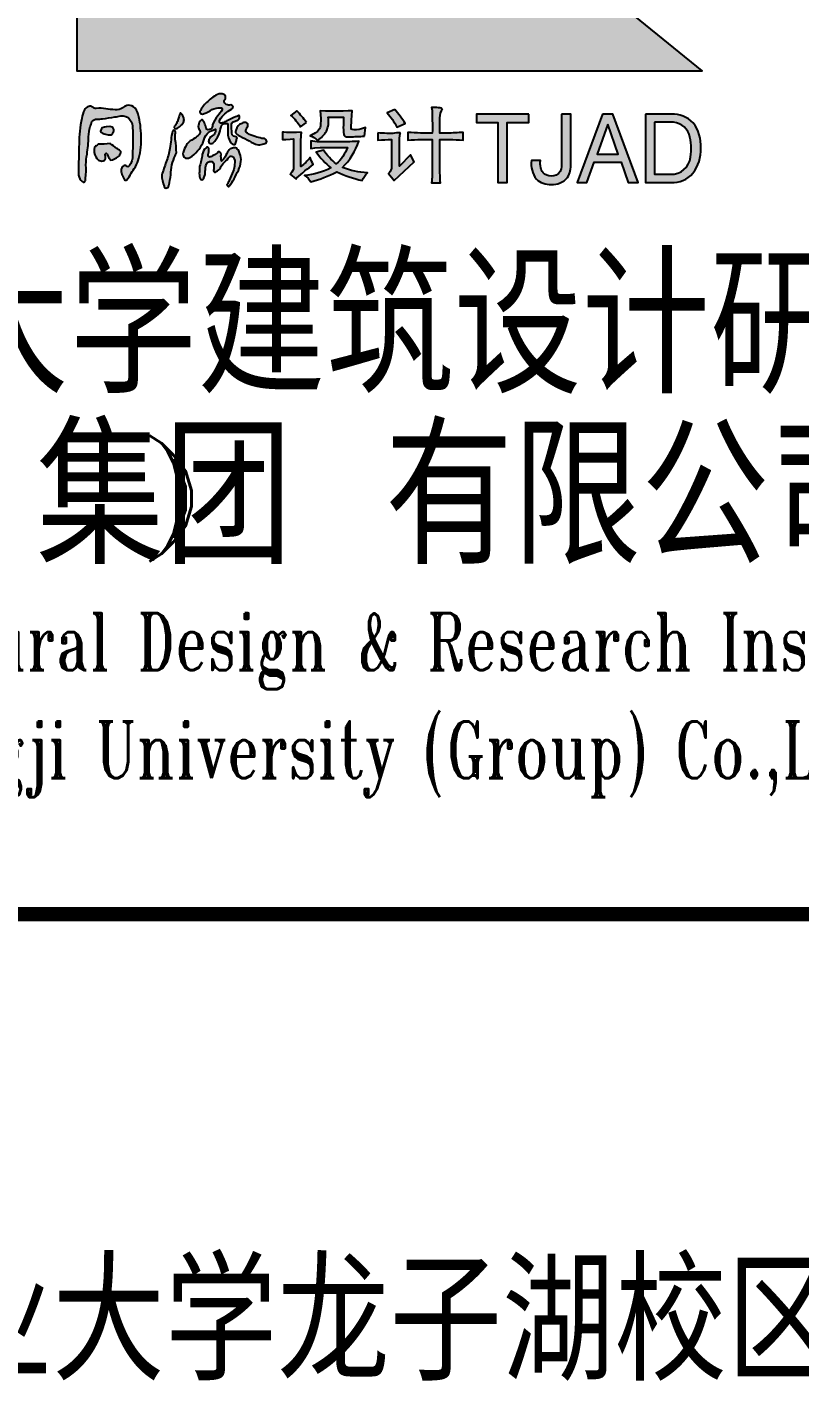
# Model space of a CAD drawing. Extents: x -336391 to 664021, y -458009 to -178412.
# Drawn here: x 33776 to 37042, y -428581 to -422861 of the extents above; entities that cross this region are included whole.
import ezdxf
from ezdxf.enums import TextEntityAlignment as Align

# ---------------------------------------------------------------- set-up
doc = ezdxf.new("R2010")
doc.units = 0
doc.header["$LTSCALE"] = 1000
doc.header["$MEASUREMENT"] = 0
doc.layers.get('0').update_dxf_attribs({"linetype": 'CONTINUOUS'})
doc.layers.add('A-墙线', color=7, linetype='CONTINUOUS')
doc.layers.add('图框', color=7, linetype='CONTINUOUS')
doc.styles.add('TKZ1_tjhts.shx', font='tjromant.shx', dxfattribs={"bigfont": 'tjhts.shx'})

# ---------------------------------------------------------------- blocks, each defined once
blk = doc.blocks.new('TJAD_TK_LOGO')
blk.add_hatch(color=256).paths.add_polyline_path([(0.3088, 0.2387, -0.055111), (0.2978, 0.218, -0.399817), (0.2889, 0.2131, -0.15154), (0.2813, 0.2164, -0.301448), (0.2805, 0.2256, 0.010306), (0.2893, 0.248, -0.01851), (0.2158, 0.3296, -0.103184), (0.1567, 0.4231, -0.120959), (0.1559, 0.5005, 0.063512), (0.1683, 0.6375, 0.024265), (0.1633, 0.7157, -0.039016), (0.1589, 0.7586, -0.148803), (0.1672, 0.7952, -0.063522), (0.1899, 0.8185, -0.021561), (0.1991, 0.8269), (0, 0.9887), (0, 0.0136), (1.2, 0.0136), (0.9015, 0.2562, -0.02734), (0.8698, 0.2318, -0.056811), (0.8015, 0.1955, -0.043653), (0.7428, 0.1781, 0.070224), (0.7398, 0.1676, -0.155586), (0.7336, 0.1464, -0.268078), (0.7145, 0.1445, 0.046034), (0.7138, 0.1514, -0.10837), (0.7157, 0.158, 0.067272), (0.7193, 0.1723, 0.007869), (0.606, 0.1714, -0.018474), (0.519, 0.1742, 0.089356), (0.5135, 0.1595, -0.084297), (0.509, 0.1441, -0.378712), (0.4979, 0.1366, -0.129516), (0.4872, 0.1418, 0.010082), (0.4893, 0.1483, -0.06366), (0.4927, 0.1585, -0.047427), (0.496, 0.17, 0.412458), (0.4928, 0.175, 0.04646), (0.4591, 0.1791, -0.083304), (0.3984, 0.1918, -0.056916)])
h = blk.add_hatch(color=256)
h.paths.add_polyline_path([(0.1087, -0.0549, 0.215782), (0.0955, -0.0527, 0.067417), (0.0878, -0.0572, -0.168397), (0.0723, -0.0608, -0.018722), (0.0557, -0.0587, 0.069135), (0.0371, -0.0584, -0.211583), (0.0322, -0.0571, 0.012327), (0.0271, -0.0542, 0.18165), (0.0227, -0.0546, 0.234564), (0.0145, -0.0607, 0.06939), (0.0092, -0.0773, 0.040114), (0.004, -0.1264, 0.00862), (0.0038, -0.1509, 0.034302), (0.0033, -0.1865, 0.240525), (0.0113, -0.1992, 0.151405), (0.014, -0.1995, 0.254247), (0.0165, -0.1924, 0.038225), (0.0174, -0.1663, -0.061608), (0.0194, -0.1463, 0.026815), (0.0223, -0.1127, -0.054652), (0.0257, -0.0929, -0.028262), (0.0289, -0.0835, -0.253686), (0.0385, -0.0789, 0.007206), (0.0489, -0.0782, -0.006599), (0.0729, -0.0746, 0.009999), (0.0841, -0.0723, -0.062381), (0.0934, -0.0735, -0.15567), (0.0993, -0.0771, -0.051163), (0.1052, -0.0853, -0.102101), (0.1065, -0.0911, -0.03095), (0.1072, -0.1291, 0.010088), (0.1069, -0.1503, -0.131285), (0.1038, -0.1627, -0.019629), (0.1006, -0.1683, -0.485137), (0.0962, -0.1696, 0.001583), (0.093, -0.1677, 0.165296), (0.0875, -0.1704, 0.24859), (0.0847, -0.1785, 0.066176), (0.0882, -0.1886, 0.038595), (0.0909, -0.1945, 0.378365), (0.0951, -0.1957, 0.077759), (0.1038, -0.1826, 0.016012), (0.1121, -0.17, 0.054651), (0.1183, -0.1552, 0.087206), (0.1231, -0.1116, 0.064902), (0.1173, -0.0684, 0.144064)])
h.paths.add_polyline_path([(0.0629, -0.0931), (0.0559, -0.0934), (0.0526, -0.0942), (0.0487, -0.0957), (0.0473, -0.0971), (0.0457, -0.0999, 0.333571), (0.0462, -0.1038, 0.045952), (0.0523, -0.1067, 0.064784), (0.0622, -0.1092, 0.210865), (0.0684, -0.1072, 0.127927), (0.0706, -0.102, 0.211886), (0.0696, -0.0958, 0.12013), (0.0674, -0.0941)], flags=17)
h.paths.add_polyline_path([(0.058, -0.146, -0.039434), (0.0609, -0.152, 0.054133), (0.0642, -0.1578, 0.123184), (0.0796, -0.1504, 0.140353), (0.0842, -0.1429, 0.284617), (0.0828, -0.1391, -0.012464), (0.0763, -0.135, 0.016141), (0.0639, -0.1258, -0.029736), (0.0406, -0.1269, -0.149024), (0.0367, -0.13, 0.190304), (0.0335, -0.134, 0.089845), (0.0332, -0.143, 0.171078), (0.0413, -0.1572, 0.249801), (0.0503, -0.1586, 0.378768), (0.055, -0.1529, 0.031236), (0.054, -0.1458), (0.0561, -0.1439)], flags=17)
h.paths.add_polyline_path([(0.1936, -0.0808, -0.130766), (0.1929, -0.0832, -0.049), (0.1889, -0.0904, 0.175351), (0.1867, -0.0955, 0.389375), (0.1886, -0.0971, 0.146359), (0.1966, -0.0935, 0.079034), (0.2024, -0.0886, 0.101244), (0.205, -0.0836, 0.132531), (0.2051, -0.0769, 0.067751), (0.2031, -0.0722, 0.050259), (0.1996, -0.0676, 0.454265), (0.198, -0.0678, 0.06765), (0.196, -0.0731, 0.007561)])
h.paths.add_polyline_path([(0.189, -0.104, 0.313541), (0.1862, -0.1002, 0.335576), (0.1832, -0.1018, 0.015792), (0.1784, -0.1349, -0.057755), (0.1712, -0.1608, 0.000363), (0.1628, -0.1859, 0.094511), (0.1671, -0.2072, 0.230423), (0.1705, -0.2113, 0.369117), (0.1764, -0.2058, 0.039319), (0.18, -0.1854, -0.109188), (0.1887, -0.1489, 0.00425), (0.1908, -0.1434, 0.032369), (0.1887, -0.118, -0.025515)])
h.paths.add_polyline_path([(0.251, -0.0452, 0.093827), (0.2363, -0.0633, 0.302072), (0.2373, -0.0679, 0.296548), (0.2444, -0.0681, 0.04254), (0.259, -0.0604, -0.129019), (0.2753, -0.0571, -0.117204), (0.2785, -0.0581, -0.328405), (0.2786, -0.0608, -0.051459), (0.2703, -0.0723, 0.085646), (0.2604, -0.09, 0.031903), (0.2597, -0.0932, -0.315533), (0.2562, -0.0979, -0.134544), (0.2509, -0.099, -0.408117), (0.2479, -0.0961, 0.035639), (0.2445, -0.0851, 0.084333), (0.2416, -0.0806, 0.358627), (0.239, -0.0802, 0.227473), (0.2329, -0.092, 0.148882), (0.235, -0.0994, -0.254787), (0.2358, -0.1059, -0.110418), (0.229, -0.1131, -0.032156), (0.2173, -0.1207, 0.122106), (0.2102, -0.1279, 0.074479), (0.2035, -0.1443, 0.233421), (0.2058, -0.152, 0.316166), (0.2167, -0.1523, 0.122903), (0.2315, -0.1397, 0.056501), (0.2413, -0.1246, -0.025506), (0.2474, -0.11, -0.174643), (0.2597, -0.1006, 0.004602), (0.2657, -0.0979, -0.251477), (0.2643, -0.107, -0.130218), (0.2586, -0.1116, 0.16089), (0.2539, -0.1165, 0.172735), (0.253, -0.123, 0.448793), (0.2607, -0.1246, 0.141971), (0.272, -0.1086, 0.057248), (0.2765, -0.0945, -0.334885), (0.2836, -0.0873, -0.076773), (0.2877, -0.0871, -0.545841), (0.2894, -0.0894, -0.008092), (0.2895, -0.1045, 0.139136), (0.2949, -0.1235, 0.144746), (0.301, -0.1277, 0.355116), (0.3041, -0.1263, 0.046986), (0.3064, -0.118, 0.052614), (0.3072, -0.1148, 0.237681), (0.3057, -0.1128, 0.025436), (0.3015, -0.1114, -0.354836), (0.298, -0.1075, -0.049448), (0.2968, -0.0935, -0.035628), (0.2969, -0.0883, -0.387964), (0.3001, -0.084, -0.009611), (0.3071, -0.0814, 0.187317), (0.3113, -0.0778, 0.232403), (0.3115, -0.0721, 0.143525), (0.3105, -0.0719, 0.022411), (0.2879, -0.0821, -0.00319), (0.2795, -0.086, -0.206179), (0.276, -0.0863, -0.165764), (0.2735, -0.0838, -0.217969), (0.274, -0.0802, -0.110096), (0.2841, -0.0684, -0.031862), (0.2964, -0.0594, 0.078929), (0.2994, -0.0567, 0.264707), (0.2996, -0.0548, 0.034215), (0.298, -0.0525, 0.174735), (0.2957, -0.0516, 0.001752), (0.2917, -0.0518, -0.177458), (0.2867, -0.0505, -0.140307), (0.2831, -0.0469, -0.275752), (0.2842, -0.0412, 0.167681), (0.2852, -0.035, 0.301407), (0.2787, -0.0302, 0.08311), (0.273, -0.0304, 0.130737)])
h.paths.add_polyline_path([(0.3265, -0.1185, 0.027579), (0.3434, -0.1267, 0.154526), (0.3537, -0.1275, 0.082415), (0.3631, -0.1246, 0.312986), (0.3634, -0.1187, 0.221824), (0.3602, -0.1161, 0.031656), (0.355, -0.1158, -0.00721), (0.3422, -0.1122, -0.071904), (0.3274, -0.106, -0.267193), (0.324, -0.1005, -0.023267), (0.3278, -0.0922, 0.395574), (0.3247, -0.0851, 0.188464), (0.3166, -0.0869, 0.051998), (0.3107, -0.0902, 0.108508), (0.3062, -0.0972, 0.200123), (0.3045, -0.1041, 0.191616), (0.3078, -0.1086, -0.01282)])
h.paths.add_polyline_path([(0.3061, -0.1345, 0.188222), (0.2987, -0.1344, 0.20573), (0.2909, -0.1393, 0.018376), (0.2852, -0.1492, -0.117409), (0.2773, -0.1592, -0.060927), (0.2765, -0.1465, 0.215117), (0.2745, -0.1419, 0.470033), (0.2699, -0.1433, -0.045545), (0.2616, -0.1486, -0.074224), (0.2553, -0.1514, -0.568137), (0.252, -0.1485, -0.07678), (0.2526, -0.1441, 0.100197), (0.2529, -0.1346, 0.387299), (0.2502, -0.1327, 0.118665), (0.2478, -0.1338, 0.185429), (0.2406, -0.1469, -0.018374), (0.2387, -0.1583, 0.026924), (0.2355, -0.1694, -0.013447), (0.2349, -0.18, 0.097057), (0.2361, -0.1921, 0.277047), (0.2398, -0.1951, 0.192921), (0.2429, -0.1932, 0.125735), (0.2464, -0.1796, -0.084178), (0.2486, -0.1648, -0.292454), (0.2566, -0.1598, -0.427415), (0.2627, -0.1662, -0.039723), (0.2621, -0.1773, 0.744354), (0.2674, -0.1794, 0.173973), (0.2753, -0.1721, -0.079593), (0.2831, -0.1615, 0.037997), (0.2923, -0.1518, -0.536451), (0.3002, -0.1519, -0.220641), (0.3027, -0.1657, -0.033334), (0.3, -0.1785, -0.02197), (0.2922, -0.1962, -0.036413), (0.288, -0.2042, 0.059035), (0.2879, -0.2046, 0.221247), (0.2894, -0.2077, 0.229092), (0.2907, -0.2079, 0.104052), (0.2938, -0.2056, 0.039622), (0.3034, -0.1893, 0.031663), (0.3116, -0.1728, 0.083922), (0.3151, -0.1559, 0.095464), (0.3114, -0.1418, 0.118136)])
h.paths.add_polyline_path([(0.4291, -0.0935), (0.4405, -0.0853, 0.028783), (0.4221, -0.0627), (0.4102, -0.0715, -0.06685)])
h.paths.add_polyline_path([(0.4215, -0.1047), (0.4022, -0.1042), (0.3969, -0.1036), (0.3948, -0.1036), (0.3948, -0.1181), (0.4007, -0.1176), (0.4092, -0.1169), (0.4158, -0.1168), (0.4158, -0.1709, -0.223037), (0.4102, -0.1829, -0.003297), (0.4095, -0.1842), (0.42, -0.1936, 0.201777), (0.4221, -0.1917, -0.033526), (0.4536, -0.1659, -0.02738), (0.4473, -0.1527, -0.067274), (0.4298, -0.1697, -0.004515), (0.43, -0.112, -0.051491), (0.4312, -0.1036)])
h.paths.add_polyline_path([(0.4681, -0.0776), (0.4676, -0.0915, -0.202539), (0.4614, -0.1024, -0.066868), (0.4473, -0.1105, -0.101276), (0.4613, -0.1193, 0.145344), (0.4788, -0.1017, 0.140249), (0.4824, -0.0753, -0.003162), (0.5118, -0.0753, -0.016144), (0.5113, -0.0906, 0.052901), (0.5122, -0.1087, 0.214665), (0.5146, -0.1118, 0.093296), (0.5153, -0.1118, 0.137117), (0.5238, -0.1126, 0.000424), (0.5373, -0.1123, 0.022294), (0.5517, -0.1112), (0.5538, -0.0948), (0.5502, -0.0961), (0.5458, -0.0974), (0.5419, -0.0985), (0.5363, -0.0994), (0.5323, -0.0995), (0.5266, -0.0985), (0.5261, -0.0963), (0.5266, -0.0805), (0.5279, -0.0627), (0.5208, -0.0631), (0.5109, -0.0633), (0.4981, -0.0633), (0.4859, -0.0633), (0.4771, -0.0632), (0.4669, -0.0627)])
h.paths.add_polyline_path([(0.5056, -0.1225, -0.002263), (0.4652, -0.1224, -0.028919), (0.4487, -0.1207), (0.4487, -0.1351), (0.4568, -0.134), (0.467, -0.1332, -0.001197), (0.5012, -0.1332, 0.000411), (0.5195, -0.1332, -0.117897), (0.4977, -0.1647, -0.081518), (0.4732, -0.1382), (0.4592, -0.142, 0.067412), (0.4873, -0.1722, -0.099344), (0.4368, -0.1867, -0.117302), (0.4487, -0.1993, 0.051291), (0.4985, -0.1798, 0.052048), (0.5475, -0.1968, -0.102524), (0.5573, -0.1817, -0.086164), (0.5097, -0.1716, 0.112398), (0.5412, -0.1212, -0.018709)])
h.paths.add_polyline_path([(0.6036, -0.1181), (0.6036, -0.1747, -0.094232), (0.598, -0.1829), (0.6085, -0.1968), (0.647, -0.1609), (0.64, -0.147), (0.619, -0.1691), (0.619, -0.1241, -0.058001), (0.6207, -0.1057, 0.319569), (0.6199, -0.1049, 0.045142), (0.6064, -0.1062, 0.020451), (0.5944, -0.1061, -0.034776), (0.5777, -0.1049), (0.5777, -0.1193, -0.030546)])
h.paths.add_polyline_path([(0.6099, -0.0601), (0.5952, -0.0664, -0.049542), (0.6141, -0.0941), (0.6302, -0.0872, 0.030356)])
h.paths.add_polyline_path([(0.6595, -0.1054, -0.019379), (0.6351, -0.1042), (0.6351, -0.1193, -0.02608), (0.6603, -0.1181), (0.682, -0.1181), (0.682, -0.1729, -0.021278), (0.6806, -0.2012), (0.6974, -0.2012, -0.017067), (0.6967, -0.1716), (0.6967, -0.1181), (0.7148, -0.1181, -0.024313), (0.7409, -0.1193), (0.7409, -0.1042, -0.018656), (0.7103, -0.1055), (0.6967, -0.1055), (0.6967, -0.0765, -0.143011), (0.7016, -0.0589, 0.162811), (0.697, -0.0572, 0.035376), (0.6847, -0.0564, 0.004148), (0.6806, -0.0564, -0.046173), (0.6819, -0.0675, -0.00345), (0.682, -0.1055, -0.001359)])
h.paths.add_polyline_path([(0.7665, -0.0695), (0.7665, -0.0854), (0.8078, -0.0854), (0.8078, -0.2004), (0.8257, -0.2004), (0.8257, -0.0854), (0.867, -0.0854), (0.867, -0.0695)])
h.paths.add_polyline_path([(0.9301, -0.1569, -0.040499), (0.9291, -0.1744, -0.3078), (0.915, -0.1875, -0.189438), (0.8973, -0.1845, -0.186489), (0.89, -0.1721, -0.07743), (0.8894, -0.158), (0.8723, -0.158, 0.198241), (0.8816, -0.1938, 0.214326), (0.9098, -0.2039, 0.249549), (0.9415, -0.1907, 0.135294), (0.948, -0.1641), (0.948, -0.0695), (0.9301, -0.0695)])
h.paths.add_polyline_path([(1.0285, -0.0695), (1.0088, -0.0695), (0.9602, -0.2004), (0.9786, -0.2004), (0.9926, -0.1613), (1.0441, -0.1613), (1.0579, -0.2004), (1.0772, -0.2004)])
h.paths.add_polyline_path([(1.0186, -0.0882), (1.0389, -0.146), (0.9981, -0.146)], flags=16)
h.paths.add_polyline_path([(1.0908, -0.0695), (1.0908, -0.2004), (1.1399, -0.2004, 0.229129), (1.182, -0.1827, 0.179316), (1.1971, -0.1343, 0.181564), (1.1826, -0.0858, 0.220204), (1.1406, -0.0695)])
h.paths.add_polyline_path([(1.1086, -0.0846), (1.1391, -0.0846, -0.337188), (1.1746, -0.1078, -0.124189), (1.1773, -0.1517, -0.40123), (1.1391, -0.1844), (1.1086, -0.1844)], flags=16)
for points in [[(0, 0.9887), (0, 0.0136), (1.2, 0.0136)], [(0.867, -0.0695), (0.7665, -0.0695), (0.7665, -0.0854), (0.8078, -0.0854), (0.8078, -0.2004), (0.8257, -0.2004), (0.8257, -0.0854), (0.867, -0.0854)], [(1.0088, -0.0695), (0.9602, -0.2004), (0.9786, -0.2004), (0.9926, -0.1613), (1.0441, -0.1613), (1.0579, -0.2004), (1.0772, -0.2004), (1.0285, -0.0695)], [(1.0186, -0.0882), (0.9981, -0.146), (1.0389, -0.146)]]:
    blk.add_lwpolyline(points, close=True)
for points in [[(0.273, -0.0304, 0.130737), (0.251, -0.0452, 0.088699), (0.2369, -0.0622, 0.387064), (0.2373, -0.0679, 0.296548), (0.2444, -0.0681, 0.04254), (0.259, -0.0604, -0.129019), (0.2753, -0.0571, -0.117204), (0.2785, -0.0581, -0.328405), (0.2786, -0.0608, -0.051459), (0.2703, -0.0723, 0.085646), (0.2604, -0.09, 0.042347), (0.2595, -0.0943, -0.257362), (0.2562, -0.0979, -0.134544), (0.2509, -0.099, -0.408117), (0.2479, -0.0961, 0.033303), (0.2447, -0.0858, 0.096312), (0.2416, -0.0806, 0.428215), (0.2386, -0.0805, 0.197066), (0.233, -0.0907, 0.173607), (0.235, -0.0994, -0.254787), (0.2358, -0.1059, -0.110418), (0.229, -0.1131, -0.032156), (0.2173, -0.1207, 0.123756), (0.2101, -0.1281, 0.067355), (0.2039, -0.1428, 0.278531), (0.2058, -0.152, 0.316166), (0.2167, -0.1523, 0.122903), (0.2315, -0.1397, 0.056501), (0.2413, -0.1246, -0.025506), (0.2474, -0.11, -0.174643), (0.2597, -0.1006, 0.004602), (0.2657, -0.0979, -0.251477), (0.2643, -0.107, -0.130218), (0.2586, -0.1116, 0.16089), (0.2539, -0.1165, 0.172735), (0.253, -0.123, 0.448793), (0.2607, -0.1246, 0.141971), (0.272, -0.1086, 0.060529), (0.2766, -0.0936, -0.306995), (0.2836, -0.0873, -0.076773), (0.2877, -0.0871, -0.332365), (0.2894, -0.0882, -0.00874), (0.2895, -0.1045, 0.139136), (0.2949, -0.1235, 0.144746), (0.301, -0.1277, 0.411443), (0.3043, -0.1258, 0.044065), (0.3064, -0.118, 0.052614), (0.3072, -0.1148, 0.288852), (0.3052, -0.1126, 0.027434), (0.3007, -0.1112, -0.22073), (0.2982, -0.1087, -0.053716), (0.2968, -0.0935, -0.048058), (0.2971, -0.0866, -0.264203), (0.3001, -0.084, -0.009366), (0.3069, -0.0815, 0.189138), (0.3112, -0.0779, 0.23794), (0.3115, -0.0721, 0.298753), (0.3095, -0.0723, 0.021447), (0.2879, -0.0821, -0.00319), (0.2795, -0.086, -0.206179), (0.276, -0.0863, -0.165764), (0.2735, -0.0838, -0.217969), (0.274, -0.0802, -0.110096), (0.2841, -0.0684, -0.031862), (0.2964, -0.0594, 0.078929), (0.2994, -0.0567, 0.347861), (0.2993, -0.0542, 0.026782), (0.298, -0.0525, 0.206765), (0.2952, -0.0516, 0.001894), (0.291, -0.0518, -0.151169), (0.2867, -0.0505, -0.140307), (0.2831, -0.0469, -0.275752), (0.2842, -0.0412, 0.167681), (0.2852, -0.035, 0.301407), (0.2787, -0.0302, 0.08311)], [(0.0841, -0.0723, -0.064608), (0.0938, -0.0736, -0.148081), (0.0993, -0.0771, -0.051163), (0.1052, -0.0853, -0.102101), (0.1065, -0.0911, -0.03095), (0.1072, -0.1291, 0.010316), (0.1069, -0.1508, -0.114991), (0.1044, -0.1617, -0.026322), (0.0999, -0.1693, -0.36855), (0.0962, -0.1696, 0.001583), (0.093, -0.1677, 0.165296), (0.0875, -0.1704, 0.284311), (0.085, -0.1796, 0.058684), (0.0882, -0.1886, 0.035482), (0.0906, -0.194, 0.42388), (0.0951, -0.1957, 0.077759), (0.1038, -0.1826, 0.016012), (0.1121, -0.17, 0.060529), (0.1188, -0.1536, 0.083781), (0.1231, -0.1116, 0.063229), (0.1176, -0.0695, 0.154163), (0.1087, -0.0549, 0.215782), (0.0955, -0.0527, 0.067417), (0.0878, -0.0572, -0.15511), (0.0736, -0.0609, -0.020128), (0.0557, -0.0587, 0.069135), (0.0371, -0.0584, -0.152007), (0.0334, -0.0579, 0.015393), (0.0271, -0.0542, 0.18165), (0.0227, -0.0546, 0.24442), (0.0143, -0.0611, 0.067673), (0.0092, -0.0773, 0.040114), (0.004, -0.1264, 0.00862), (0.0038, -0.1509, 0.034302), (0.0033, -0.1865, 0.219688), (0.0102, -0.1985, 0.224662), (0.014, -0.1995, 0.254247), (0.0165, -0.1924, 0.038225), (0.0174, -0.1663, -0.061608), (0.0194, -0.1463, 0.026815), (0.0223, -0.1127, -0.054652), (0.0257, -0.0929, -0.028262), (0.0289, -0.0835, -0.253686), (0.0385, -0.0789, 0.007206), (0.0489, -0.0782, -0.006599), (0.0729, -0.0746, 0.009999)], [(0.5517, -0.1112), (0.5538, -0.0948), (0.5502, -0.0961), (0.5458, -0.0974), (0.5419, -0.0985), (0.5363, -0.0994), (0.5323, -0.0995), (0.5283, -0.0988), (0.5265, -0.0979), (0.5263, -0.0971), (0.5261, -0.0954), (0.5266, -0.0805), (0.5279, -0.0627), (0.5208, -0.0631), (0.5109, -0.0633), (0.4981, -0.0633), (0.4859, -0.0633), (0.4771, -0.0632), (0.4669, -0.0627), (0.4681, -0.0776), (0.4676, -0.0915, -0.202539), (0.4614, -0.1024, -0.066868), (0.4473, -0.1105, -0.101276), (0.4613, -0.1193, 0.145344), (0.4788, -0.1017, 0.140249), (0.4824, -0.0753, -0.003162), (0.5118, -0.0753), (0.5118, -0.0753, -0.016144), (0.5113, -0.0906, 0.050777), (0.5121, -0.108, 0.255064), (0.5146, -0.1118, 0.093296), (0.5153, -0.1118, 0.137117), (0.5238, -0.1126, 0.000424), (0.5373, -0.1123, 0.022294)], [(0.9301, -0.0695), (0.9301, -0.1569, -0.040499), (0.9291, -0.1744, -0.3078), (0.915, -0.1875, -0.189438), (0.8973, -0.1845, -0.186489), (0.89, -0.1721, -0.07743), (0.8894, -0.158), (0.8723, -0.158, 0.198241), (0.8816, -0.1938, 0.214326), (0.9098, -0.2039, 0.249549), (0.9415, -0.1907, 0.135294), (0.948, -0.1641), (0.948, -0.0695)], [(1.0908, -0.0695), (1.0908, -0.2004), (1.1399, -0.2004, 0.229129), (1.182, -0.1827, 0.179316), (1.1971, -0.1343, 0.181564), (1.1826, -0.0858, 0.220204), (1.1406, -0.0695)], [(1.1086, -0.0846), (1.1086, -0.1844), (1.1391, -0.1844, 0.40123), (1.1773, -0.1517, 0.124189), (1.1746, -0.1078, 0.337188), (1.1391, -0.0846)], [(0.5777, -0.1049), (0.5777, -0.1193, -0.030546), (0.6036, -0.1181), (0.6036, -0.1747, -0.094232), (0.598, -0.1829), (0.6085, -0.1968), (0.647, -0.1609), (0.64, -0.147), (0.619, -0.1691), (0.619, -0.1241, -0.055814), (0.6205, -0.1063, 0.652499), (0.6196, -0.1049, 0.044194), (0.6064, -0.1062, 0.020451), (0.5944, -0.1061, -0.034776)]]:
    blk.add_lwpolyline(points, format="xyb", close=True)
for points in [[(0.1979, -0.068, 0.064778), (0.196, -0.0731, 0.007561), (0.1936, -0.0808, -0.130766), (0.1929, -0.0832, -0.049), (0.1889, -0.0904, 0.145283), (0.1868, -0.0946, 0.551757), (0.1886, -0.0971, 0.146359), (0.1966, -0.0935, 0.079034), (0.2024, -0.0886, 0.101244), (0.205, -0.0836, 0.132531), (0.2051, -0.0769, 0.09128), (0.2022, -0.0707, 0.033188), (0.1998, -0.0677, 0.58845), (0.1979, -0.068, 1.283189)], [(0.4405, -0.0853, 0.028783), (0.4221, -0.0627), (0.4102, -0.0715, -0.06685), (0.4291, -0.0935), (0.4405, -0.0853)], [(0.6099, -0.0601), (0.5952, -0.0664, -0.049542), (0.6141, -0.0941), (0.6302, -0.0872, 0.030356), (0.6099, -0.0601, -0.367543)], [(0.7016, -0.0589, 0.162811), (0.697, -0.0572, 0.035376), (0.6847, -0.0564, 0.004148), (0.6806, -0.0564, -0.046173), (0.6819, -0.0675, -0.00345), (0.682, -0.1055, -0.001359), (0.6595, -0.1054, -0.019379), (0.6351, -0.1042), (0.6351, -0.1193, -0.02608), (0.6603, -0.1181), (0.682, -0.1181), (0.682, -0.1729, -0.021278), (0.6806, -0.2012), (0.6974, -0.2012, -0.017067), (0.6967, -0.1716), (0.6967, -0.1181), (0.7151, -0.1181, -0.024106), (0.7409, -0.1193), (0.7409, -0.1042, -0.018656), (0.7103, -0.1055), (0.6967, -0.1055), (0.6967, -0.0765, -0.143011), (0.7016, -0.0589, -0.556347)], [(0.0674, -0.0941), (0.0629, -0.0931), (0.0559, -0.0934), (0.0526, -0.0942), (0.0487, -0.0957), (0.0473, -0.0971), (0.0457, -0.0999), (0.0457, -0.0999, 0.333571), (0.0462, -0.1038, 0.045952), (0.0523, -0.1067, 0.064784), (0.0622, -0.1092, 0.210865), (0.0684, -0.1072, 0.127927), (0.0706, -0.102, 0.211886), (0.0696, -0.0958, 0.12013), (0.0674, -0.0941, 0.205248)], [(0.1832, -0.1018, 0.015792), (0.1784, -0.1349, -0.057755), (0.1712, -0.1608, 0.000363), (0.1628, -0.1859, 0.094511), (0.1671, -0.2072, 0.230423), (0.1705, -0.2113, 0.369117), (0.1764, -0.2058, 0.039319), (0.18, -0.1854, -0.109188), (0.1887, -0.1489, 0.00425), (0.1908, -0.1434, 0.032369), (0.1887, -0.118, -0.024093), (0.189, -0.1048, 0.365167), (0.1862, -0.1002, 0.335576), (0.1832, -0.1018, -4.82272)], [(0.324, -0.1005, -0.023267), (0.3278, -0.0922, 0.395574), (0.3247, -0.0851, 0.188464), (0.3166, -0.0869, 0.051998), (0.3107, -0.0902, 0.108508), (0.3062, -0.0972, 0.200123), (0.3045, -0.1041, 0.239968), (0.3091, -0.1093, -0.011966), (0.3265, -0.1185, 0.026796), (0.3429, -0.1265, 0.16248), (0.3537, -0.1275, 0.082415), (0.3631, -0.1246, 0.312986), (0.3634, -0.1187, 0.221824), (0.3602, -0.1161, 0.031656), (0.355, -0.1158, -0.00721), (0.3422, -0.1122, -0.071904), (0.3274, -0.106, -0.267193), (0.324, -0.1005, -1.034673)], [(0.4312, -0.1036), (0.4215, -0.1047), (0.4022, -0.1042), (0.3969, -0.1036), (0.3948, -0.1036), (0.3948, -0.1036), (0.3948, -0.1181), (0.4007, -0.1176), (0.4092, -0.1169), (0.4158, -0.1168), (0.4158, -0.171, -0.221898), (0.4102, -0.1829, -0.003297), (0.4095, -0.1842), (0.42, -0.1936, 0.201777), (0.4221, -0.1917, -0.033526), (0.4536, -0.1659, -0.02738), (0.4473, -0.1527, -0.067274), (0.4298, -0.1697, -0.004515), (0.43, -0.112, -0.051491), (0.4312, -0.1036, 1.276431)], [(0.0406, -0.1269), (0.0406, -0.1269, -0.149024), (0.0367, -0.13, 0.190304), (0.0335, -0.134, 0.089845), (0.0332, -0.143, 0.171078), (0.0413, -0.1572, 0.249801), (0.0503, -0.1586, 0.403637), (0.0549, -0.1524, 0.029133), (0.054, -0.1458), (0.0561, -0.1439), (0.058, -0.146, -0.039434), (0.0609, -0.152, 0.054133), (0.0642, -0.1578, 0.123184), (0.0796, -0.1504, 0.129726), (0.084, -0.1436, 0.403849), (0.0819, -0.1386, -0.010847), (0.0763, -0.135, 0.016141), (0.0639, -0.1258, -0.029736), (0.0406, -0.1269, 49.864195)], [(0.4487, -0.1206), (0.4487, -0.1351), (0.4568, -0.134), (0.467, -0.1332, -0.001197), (0.5012, -0.1332, 0.000411), (0.5195, -0.1332, -0.117897), (0.4977, -0.1647, -0.081518), (0.4732, -0.1382), (0.4592, -0.142, 0.067412), (0.4873, -0.1722, -0.099344), (0.4368, -0.1867, -0.117302), (0.4487, -0.1993, 0.051291), (0.4985, -0.1798, 0.052048), (0.5475, -0.1968, -0.102524), (0.5573, -0.1817, -0.086164), (0.5097, -0.1716, 0.112398), (0.5412, -0.1212, -0.018709), (0.5056, -0.1225, -0.002263), (0.4652, -0.1224, -0.029288), (0.4485, -0.1206, -12.247816)], [(0.2478, -0.1338, 0.185682), (0.2406, -0.1469, -0.018341), (0.2387, -0.1583, 0.026924), (0.2355, -0.1694, -0.013447), (0.2349, -0.18, 0.093363), (0.236, -0.1917, 0.304335), (0.2398, -0.1951, 0.291554), (0.2438, -0.1916, 0.117574), (0.2464, -0.1787, -0.079063), (0.2486, -0.1648, -0.300592), (0.2569, -0.1598, -0.368552), (0.2626, -0.1652, -0.043209), (0.2621, -0.1773, 0.744354), (0.2674, -0.1794, 0.177438), (0.2754, -0.1719, -0.078291), (0.2831, -0.1615, 0.039946), (0.2927, -0.1512, -0.451499), (0.2998, -0.1514, -0.230308), (0.3027, -0.1657, -0.033334), (0.3, -0.1785, -0.02197), (0.2922, -0.1962, -0.034481), (0.2883, -0.2038, 0.327695), (0.2882, -0.2061, 0.128468), (0.2894, -0.2077, 0.229092), (0.2907, -0.2079, 0.151567), (0.2948, -0.2041, 0.035943), (0.3034, -0.1893, 0.031663), (0.3116, -0.1728, 0.083922), (0.3151, -0.1559, 0.095464), (0.3114, -0.1418, 0.118136), (0.3061, -0.1345, 0.188222), (0.2987, -0.1344, 0.20573), (0.2909, -0.1393, 0.021251), (0.2844, -0.1508, -0.101043), (0.2773, -0.1592, -0.060927), (0.2765, -0.1465, 0.215117), (0.2745, -0.1419, 0.470033), (0.2699, -0.1433, -0.045545), (0.2616, -0.1486, -0.074224), (0.2553, -0.1514, -0.417651), (0.2521, -0.1497, -0.097649), (0.2526, -0.1441, 0.097114), (0.253, -0.1349, 0.421439), (0.2502, -0.1327, 0.118665), (0.2478, -0.1338, 0.480434)]]:
    blk.add_lwpolyline(points, format="xyb")
at = {"style": 'TKZ1_tjhts.shx', "width": 0.7}
for s, p in [('Architectural Design & Research Institute of', (0.6, -1.0814)), ('Tongji University (Group) Co.,Ltd.', (0.6, -1.2887))]:
    blk.add_text(s, height=0.108983, dxfattribs=at).set_placement(p, align=Align.MIDDLE_CENTER)
at = {"layer": '图框', "style": 'TKZ1_tjhts.shx'}
for s, height, p in [('同济大学建筑设计研究院', 0.258835, (0.6, -0.4754)), (' 集团 有限公司', 0.25884, (0.6594, -0.8031))]:
    blk.add_text(s, height=height, dxfattribs=at).set_placement(p, align=Align.MIDDLE_CENTER)
at = {"layer": '图框', "style": 'TKZ1_tjhts.shx', "width": 1.7}
blk.add_text('(  )', height=0.15893, dxfattribs=at).set_placement((-0.44, -0.8747))
blk = doc.blocks.new('tk2')
at = {"layer": '图框', "const_width": 60}
blk.add_lwpolyline([(109900, 31400), (117900, 31400)], dxfattribs=at)
at = {"color": 1, "xscale": 2202.171320475987, "yscale": 2202.171320475958, "zscale": 2202.171320475958}
blk.add_blockref('TJAD_TK_LOGO', (112578.7, 34932.6), dxfattribs=at)
at = {"layer": '图框', "style": 'TKZ1_tjhts.shx'}
blk.add_text('河南农业大学龙子湖校区实验楼', height=500, dxfattribs=at).set_placement((113900, 29679.3), align=Align.MIDDLE_CENTER)

msp = doc.modelspace()

# ---------------------------------------------------------------- block references
at = {"layer": 'A-墙线'}
msp.add_blockref('tk2', (-78592.5, -458008.9), dxfattribs=at)

doc.saveas('drawing.dxf')
